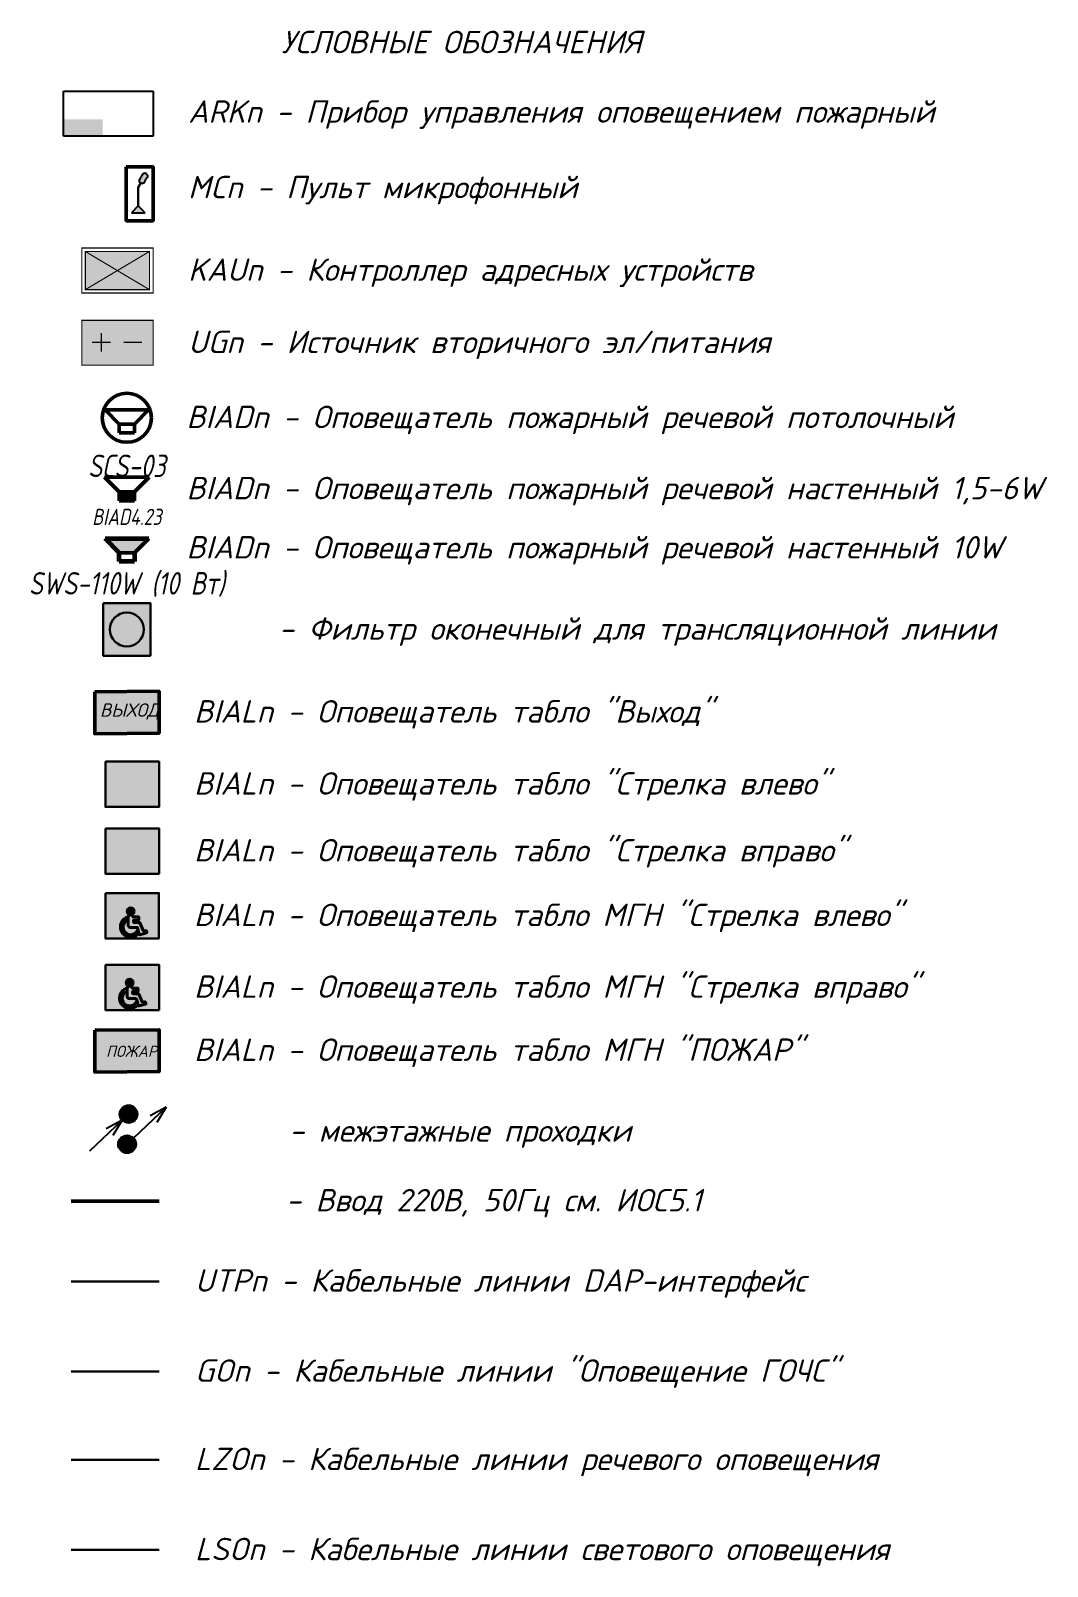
# Model space of a CAD drawing. Extents: x -36024 to 901374, y -269512 to -2349.
# Drawn here: x 72729 to 84058, y -37242 to -20119 of the extents above; entities that cross this region are included whole.
import ezdxf
from ezdxf.enums import TextEntityAlignment as Align

# ---------------------------------------------------------------- set-up
doc = ezdxf.new("R2010")
doc.units = 0
doc.header["$LTSCALE"] = 100
doc.set_wipeout_variables(frame=1)
doc.linetypes.add('ACAD_ISO02W100', pattern=[15, 12, -3])
doc.linetypes.add('CONTI', pattern=[0])
doc.layers.get('Defpoints').update_dxf_attribs({"color": 42})
for name, color, linetype, lineweight in [('1 BSN__тонкая  текст - 015', 250, 'Continuous', 15), ('1 тонкая  текст - 02', 5, 'Continuous', 20), ('_СОУЭ Оповещение_речевое', 7, 'Continuous', 30), ('BSN__тонкая  текст - 02', 5, 'Continuous', 20), ('cc_ПС', 6, 'пс  -V-V-V-V-V-V-V-', 30), ('gss_пр_оборудование', 1, 'Continuous', 50), ('АП_АСУ_ОсновнаяТолстая', 7, 'Continuous', 30), ('АР_Штриховка_Стималит', 5, 'Continuous', 0), ('НО Оповещатели Речь', 5, 'Continuous', 50), ('Радио', 5, 'Continuous', 30), ('СС_Схема', 7, 'Continuous', 30)]:
    doc.layers.add(name, color=color, linetype=linetype, lineweight=lineweight)
for name, color, linetype in [('_1', 7, 'Continuous'), ('_СОУЭ Оповещение_световое', 1, 'Continuous'), ('ODG - Проводка', 3, 'Continuous'), ('Пс', 1, 'Continuous')]:
    doc.layers.add(name, color=color, linetype=linetype)
doc.styles.add('ISOCPEUR', font='isocpeui.ttf', dxfattribs={"height": 250})
doc.styles.add('OlympDesign', font='isocpeui.ttf', dxfattribs={"height": 250})
doc.styles.get("Standard").update_dxf_attribs({"font": 'arial.ttf'})
doc.linetypes.add('пс  -V-V-V-V-V-V-V-', pattern='A,20,-0.2,["V",Standard,S=3,R=0,X=1,Y=-1.5],-5', length=25.2)

# ---------------------------------------------------------------- blocks, each defined once
blk = doc.blocks.new('*U92')
at = {"layer": 'Пс'}
blk.add_hatch(color=0, dxfattribs=at).paths.add_polyline_path([(-0.4, -0.0500000000000001), (-0.04999999999999995, -0.0500000000000001), (-0.04999999999999995, -0.2000000000000001), (-0.4, -0.2000000000000001)])
at = {"layer": 'Пс', "color": 0}
for p, q in [((-0.4, 0.1999999999999999), (0.4000000000000001, 0.1999999999999999)), ((-0.4, -0.2000000000000001), (-0.4, 0.1999999999999999)), ((0.4000000000000001, 0.1999999999999999), (0.4000000000000001, -0.2000000000000001)), ((0.4000000000000001, -0.2000000000000001), (-0.4, -0.2000000000000001))]:
    blk.add_line(p, q, dxfattribs=at)
at = {"layer": 'Пс', "color": 0, "style": 'OlympDesign', "flags": 12}
blk.add_attdef('N', text='', height=0.306, dxfattribs=at).set_placement((5.551115123125783e-17, 0.3758592346001693), align=Align.MIDDLE_CENTER)
at = {"layer": 'Пс', "color": 0, "lineweight": 9, "style": 'OlympDesign'}
for tag, p in [('ПОЗ', (-0.6069486871114129, -0.6321782375651113)), ('ТИП', (-0.6069486871114131, -0.9882782388089262)), ('МАРКА', (-0.6069486871114131, -1.342870953519799)), ('ПРОИЗВОДИТЕЛЬ', (-0.6069486871114131, -1.690712669794213)), ('ПОТРЕБЛЕНИЕ', (-0.6069486871114134, -2.128494780776755))]:
    blk.add_attdef(tag, p, '', height=0.25, dxfattribs=at)
blk = doc.blocks.new('13 микрофон')
h = blk.add_hatch(color=256)
h.dxf.hatch_style = 1
edge = h.paths.add_edge_path()
edge.add_spline(control_points=[(-86.60254037840059, 50), (-101.0266740125371, 23.10919382411521), (-131.9414806840941, -18.1097668435541), (-104.7631262655486, -55.09394922631327), (-93.30127018917119, -61.6025403784588)], knot_values=[0, 1.1326051208016e-11, 1.1326051208016e-11, 1.1326051208016e-11, 84.57992730062797, 123.2232972718027, 123.2232972718027, 123.2232972718027, 123.2232972718027], degree=3, periodic=0)
edge.add_line((-93.30127018917119, -61.6025403784588), (-92.75037016201532, -61.92060265742475))
edge.add_spline(control_points=[(-92.75037016201532, -61.92060265742475), (-81.4740700321272, -68.32407595973928), (-36.21320598979946, -73.08050090447068), (-16.07605445937952, -25.93706924276194), (5.820766091346741e-11, 0)], knot_values=[0.6216926105903665, 0.6216926105903665, 0.6216926105903665, 0.6216926105903665, 38.64336997117476, 123.2232972717914, 123.2232972717914, 123.2232972717914, 123.2232972718027], degree=3, periodic=0)
edge.add_spline(control_points=[(5.820766091346741e-11, 0), (14.42413363425294, 26.89080617582658), (45.33894030575175, 68.1097668435541), (18.16058588726446, 105.0939492263133), (6.698729810828809, 111.6025403784588)], knot_values=[0, 1.1326051208016e-11, 1.1326051208016e-11, 1.1326051208016e-11, 84.57992730062797, 123.2232972718027, 123.2232972718027, 123.2232972718027, 123.2232972718027], degree=3, periodic=0)
edge.add_spline(control_points=[(6.698729810828809, 111.6025403784588), (-4.668803507927805, 118.274503339082), (-50.28722219885094, 123.3195575071732), (-70.52648591890465, 75.93706924270373), (-86.60254037840059, 50)], knot_values=[0, 0, 0, 0, 38.64336997117476, 123.2232972717914, 123.2232972717914, 123.2232972717914, 123.2232972718027], degree=3, periodic=0)
h.paths.add_polyline_path([(-139.3940725032589, -489.0964919326943), (-264.3940725032589, -614.0964919326943), (-14.39407250325894, -614.0964919326943)])
at = {"lineweight": 30}
for p, q in [((-139.3940725032589, -142.7098649658728), (-92.7503701618989, -61.92060265748296)), ((-139.3940725032589, -489.0964919326943), (-139.3940725032589, -142.7098649658728))]:
    blk.add_line(p, q, dxfattribs=at)
for p, q in [((-93.30127018917119, -61.6025403784588), (-92.7503701618989, -61.92060265748296)), ((-139.3940725032589, -489.0964919326943), (-264.3940725032589, -614.0964919326943)), ((-14.39407250325894, -614.0964919326943), (-139.3940725032589, -489.0964919326943)), ((-264.3940725032589, -614.0964919326943), (-14.39407250325894, -614.0964919326943))]:
    blk.add_line(p, q)
at = {"lineweight": 50}
blk.add_lwpolyline([(-364.3940725032589, 235.9035080673057), (135.6059274967411, 235.9035080673057), (135.6059274967411, -764.0964919326943), (-364.3940725032589, -764.0964919326943)], close=True, dxfattribs=at)
for points in [[(-93.30127018917119, -61.6025403784588), (-104.7631262655486, -55.09394922631327), (-131.9414806840941, -18.1097668435541), (-101.0266740125371, 23.10919382411521), (-86.60254037840059, 50)], [(-93.30127018917119, -61.6025403784588), (-81.93373687041458, -68.274503339082), (-36.31531817943323, -73.31955750717316), (-16.07605445937952, -25.93706924276194), (5.820766091346741e-11, 0)], [(6.698729810828809, 111.6025403784588), (-4.668803507927805, 118.274503339082), (-50.28722219885094, 123.3195575071732), (-70.52648591890465, 75.93706924270373), (-86.60254037840059, 50)], [(6.698729810828809, 111.6025403784588), (18.16058588726446, 105.0939492263133), (45.33894030575175, 68.1097668435541), (14.42413363425294, 26.89080617582658), (5.820766091346741e-11, 0)]]:
    blk.add_open_spline(points, degree=3, knots=[0, 0, 0, 0, 38.64336997117476, 123.2232972717914, 123.2232972717914, 123.2232972717914, 123.2232972718027])
blk = doc.blocks.new('MDL')
at = {"layer": 'АР_Штриховка_Стималит', "true_color": 0xe3e3e3}
h = blk.add_hatch(color=254, dxfattribs=at)
h.dxf.hatch_style = 1
h.paths.add_polyline_path([(137700.7790523173, 401152.6382357341), (137700.7790523173, 401148.3746255544), (137704.3575540328, 401150.5064306442)])
h.paths.add_polyline_path([(137707.9360557483, 401152.6382357341), (137700.7790523173, 401152.6382357341), (137704.3575540328, 401150.5064306442)])
h.paths.add_polyline_path([(137707.9360557483, 401152.6382357341), (137704.3575540328, 401150.5064306443), (137707.9360557483, 401148.3746255544)])
h.paths.add_polyline_path([(137704.3575540328, 401150.5064306442), (137700.7790523173, 401148.3746255544), (137707.9360557483, 401148.3746255544)])
at = {"layer": '_СОУЭ Оповещение_световое', "color": 1, "ltscale": 100, "const_width": 0.125, "elevation": -0.00250876631890656}
for points in [[(137708.3377265186, 401153.0185527578), (137700.3982136199, 401153.0185527578), (137700.3982136199, 401148.0039867454), (137708.3377265186, 401148.0039867454)], [(137707.9360557483, 401152.6382357341), (137700.7790523173, 401152.6382357341), (137700.7790523173, 401148.3746255544), (137707.9360557483, 401148.3746255544)]]:
    blk.add_lwpolyline(points, close=True, dxfattribs=at)
for points in [[(137707.9360557483, 401152.6382357341), (137700.7790523173, 401148.3746255544)], [(137700.7790523173, 401152.6382357341), (137707.9360557483, 401148.3746255544)]]:
    blk.add_lwpolyline(points, dxfattribs=at)
blk = doc.blocks.new('БП1')
at = {"ltscale": 0.01, "true_color": 0xe3e3e3}
h = blk.add_hatch(color=254, dxfattribs=at)
h.dxf.hatch_style = 1
h.paths.add_polyline_path([(-11668.50352331102, -30194.50509414471), (-11668.50352331102, -30189.49052813228), (-11676.4430362097, -30189.49052813228), (-11676.4430362097, -30194.50509414471)])
at = {"layer": '1 тонкая  текст - 02', "color": 1, "ltscale": 100, "const_width": 0.125, "elevation": 0.00250876631890656}
blk.add_lwpolyline([(-11676.4430362097, -30189.49052813228), (-11668.50352331102, -30189.49052813228), (-11668.50352331102, -30194.50509414471), (-11676.4430362097, -30194.50509414471)], close=True, dxfattribs=at)
for points in [[(-11674.27904669675, -30192.99089128848), (-11674.27904669675, -30190.92069957031)], [(-11675.321126004, -30191.9557954294), (-11673.25093428583, -30191.9557954294)], [(-11671.80180013589, -30191.9557954294), (-11669.73160841784, -30191.9557954294)]]:
    blk.add_lwpolyline(points, dxfattribs=at)
blk = doc.blocks.new('*U75')
at = {"layer": 'НО Оповещатели Речь', "color": 5}
for p, q in [((-84.11061399333221, -183.6775456228411), (-241.8789633399304, -25.90919627624362)), ((-241.8789633399304, -25.90919627624362), (241.8789633399281, -25.90919627624362)), ((84.11061399332971, -183.6775456228411), (241.8789633399281, -25.90919627624362)), ((-84.11061399333221, -183.6775456228411), (84.11061399332971, -183.6775456228411)), ((-84.11061399333221, -280.8001168843393), (-84.11061399333221, -183.6775456228411)), ((84.11061399332971, -280.8001168843393), (-84.11061399333221, -280.8001168843393)), ((84.11061399332971, -280.8001168843393), (84.11061399332971, -183.6775456228411))]:
    blk.add_line(p, q, dxfattribs=at)
blk.add_circle((0, -113.686630091956), 273.4003991557384, dxfattribs=at)
at = {"layer": 'Defpoints', "lineweight": 50, "ltscale": 100, "style": 'OlympDesign', "width": 0.8}
blk.add_text('SСS-03', height=250, dxfattribs=at).set_placement((0, -649.0888918360579), align=Align.MIDDLE_CENTER)
blk = doc.blocks.new('*U74')
at = {"layer": 'Defpoints', "lineweight": 50, "ltscale": 100, "style": 'OlympDesign', "width": 0.8}
blk.add_text('BIAD4.23', height=250, dxfattribs=at).set_placement((0, -250), align=Align.MIDDLE_CENTER)
at = {"color": 5}
blk.add_wipeout([(-347.55933783689966, 366.25640512065877), (347.5593378368999, 366.25640512065866), (120.85974282721298, 139.55681011097175), (120.85974282721295, -1.1368683772161603e-13), (-120.8597428272129, 0), (-120.85974282721287, 139.55681011097187)], dxfattribs=at).dxf.layer = 'НО Оповещатели Речь'
at = {"layer": 'НО Оповещатели Речь'}
h = blk.add_hatch(color=5, dxfattribs=at)
h.dxf.hatch_style = 1
h.set_gradient(color1=(0, 0, 255), color2=(0, 0, 255), tint=1)
h.paths.add_polyline_path([(-120.8597428272944, 0), (120.8597428272944, 0), (120.8597428272944, 139.556810110982), (-120.8597428271314, 139.556810110982)])
at = {"layer": 'НО Оповещатели Речь', "color": 5}
for p, q in [((-120.8597428271314, 139.556810110982), (-347.5593378368998, 366.256405120669)), ((-347.5593378368998, 366.256405120669), (347.5593378368998, 366.256405120669)), ((120.8597428272944, 139.556810110982), (347.5593378368998, 366.256405120669)), ((120.8597428272944, 139.556810110982), (-120.8597428271314, 139.556810110982)), ((-120.8597428271314, 139.556810110982), (-120.8597428272944, 0)), ((-120.8597428272944, 0), (120.8597428272944, 0)), ((120.8597428272944, 0), (120.8597428272944, 139.556810110982))]:
    blk.add_line(p, q, dxfattribs=at)
blk = doc.blocks.new('*U98')
at = {"layer": 'НО Оповещатели Речь'}
h = blk.add_hatch(color=5, dxfattribs=at)
h.dxf.hatch_style = 1
h.set_gradient(color1=(0, 0, 255), color2=(0, 0, 255), rotation=351.7350546164887, tint=1)
h.paths.add_polyline_path([(243.2915364858345, 256.379483584431), (-243.2915364858345, 256.379483584431), (-84.6018199789687, 97.68976707768161), (84.60181997908512, 97.68976707768161)])
at = {"linetype": 'CONTI', "lineweight": 60}
for p, q in [((-243.2915364860673, 256.3794835845469), (243.2915364856017, 256.3794835845469)), ((-84.60181997925972, 97.68976707779751), (-243.2915364860673, 256.3794835845469)), ((-84.60181997925972, 1.159037310571875e-10), (-84.60181997925972, 97.68976707779751)), ((84.60181997879411, 1.159037310571875e-10), (-84.60181997925972, 1.159037310571875e-10)), ((84.60181997879411, 97.68976707779751), (84.60181997879411, 1.159037310571875e-10))]:
    blk.add_line(p, q, dxfattribs=at)
at = {"layer": 'НО Оповещатели Речь', "color": 5}
for p, q in [((-84.60181997920151, 97.6897670776811), (-243.2915364860673, 256.3794835844305)), ((-243.2915364860673, 256.3794835844305), (243.2915364856017, 256.3794835844305)), ((243.2915364856017, 256.3794835845469), (84.60181997879411, 97.68976707779751)), ((84.60181997885232, 97.6897670776811), (243.2915364856017, 256.3794835844305)), ((84.60181997885232, 97.6897670776811), (-84.60181997920151, 97.6897670776811)), ((-84.60181997920151, 97.6897670776811), (-84.60181997931792, -5.115907697472721e-13)), ((84.60181997885232, -5.115907697472721e-13), (84.60181997885232, 97.6897670776811)), ((-84.60181997931792, -5.115907697472721e-13), (84.60181997885232, -5.115907697472721e-13))]:
    blk.add_line(p, q, dxfattribs=at)
at = {"layer": 'Defpoints', "color": 7, "lineweight": 50, "ltscale": 100, "style": 'OlympDesign', "width": 0.8}
blk.add_text('SWS-110W (10 Вт)', height=250, dxfattribs=at).set_placement((0, -243.6486654222244), align=Align.MIDDLE_CENTER)
blk = doc.blocks.new('SFT-2300-М')
at = {"true_color": 0xffffff}
h = blk.add_hatch(color=7, dxfattribs=at)
h.dxf.hatch_style = 1
h.paths.add_polyline_path([(249.9948516603443, 292.1474386110724), (-274.4008910455049, 292.1474386110724), (-274.4008910455049, -295.3562660121392), (249.9948516603443, -295.3562660121392)])
at = {"layer": '_1', "lineweight": 30}
h = blk.add_hatch(color=5, dxfattribs=at)
h.dxf.hatch_style = 1
h.paths.add_polyline_path([(177.1520577436953, -1.604413700533428, 1), (-201.5580971288558, -1.604413700533428, 1)])
at = {"color": 5, "lineweight": 30}
blk.add_lwpolyline([(-274.4008910455049, 292.1474386110724), (249.9948516603443, 292.1474386110724), (249.9948516603443, -295.3562660121393), (-274.4008910455049, -295.3562660121393)], close=True, dxfattribs=at)
blk.add_circle((-12.20301969258026, -1.604413700533428), 189.3550774362755, dxfattribs=at)
blk = doc.blocks.new('*U85')
at = {"linetype": 'Continuous', "lineweight": 20, "true_color": 0xffffff}
h = blk.add_hatch(color=7, dxfattribs=at)
h.dxf.hatch_style = 1
h.paths.add_polyline_path([(-15.19782615354063, 709.2756491896434), (-15.19782615354052, -223.4452969434496), (1418.350897808559, -210.2429812329865), (1418.350897808559, 722.4779649001066)])
at = {"color": 1, "linetype": 'Continuous', "lineweight": 50}
blk.add_lwpolyline([(-15.19782615354052, 709.2756491896434), (1418.350897808559, 722.4779649001066), (1418.350897808559, -210.2429812329865), (-15.19782615354052, -223.4452969434496)], close=True, dxfattribs=at)
at = {"color": 1, "linetype": 'Continuous', "lineweight": 30, "insert": (100.4119664109021, 454.7434268629731), "char_height": 300, "attachment_point": 1, "style": 'OlympDesign'}
blk.add_mtext_dynamic_manual_height_columns('ВЫХОД', width=642.4938322745729, gutter_width=25, heights=[0], dxfattribs=at)
at = {"style": 'OlympDesign'}
blk.add_attdef('НУМЕРАЦИЯ', (630.6518848883284, 904.2422611117881), '', height=500, dxfattribs=at)
at = {"color": 6, "lineweight": 20, "style": 'OlympDesign', "flags": 1}
for tag, p in [('ПОМЕЩЕНИЕ', (1644.705940218919, -43.09358822065406)), ('ИД', (2550.387777871743, -399.9893409157667))]:
    blk.add_attdef(tag, p, '', height=250, dxfattribs=at)
blk = doc.blocks.new('*U94')
at = {"linetype": 'Continuous', "lineweight": 20, "true_color": 0xffffff}
h = blk.add_hatch(color=7, dxfattribs=at)
h.dxf.hatch_style = 1
h.paths.add_polyline_path([(200.4170281778206, -972.15440694461), (200.4170281778206, 39.35164521857223), (-993.6681537185214, 39.35164521857223), (-993.6681537185214, -972.15440694461)])
at = {"color": 1, "linetype": 'Continuous', "lineweight": 30}
blk.add_lwpolyline([(-993.6681537185214, 39.35164521857223), (200.4170281778206, 39.35164521857223), (200.4170281778206, -972.15440694461), (-993.6681537185214, -972.15440694461)], close=True, dxfattribs=at)
blk.add_lwpolyline([(-887.186182212201, -443.9843773342291, 0, 243.7710737782181, 0), (-399.6440346557647, -443.9843773342291, 0, 0, 0), (126.5914175594808, -443.9843773342291, 0, 0, 0)], format="xyseb", dxfattribs=at)
at = {"style": 'OlympDesign'}
blk.add_attdef('НУМЕРАЦИЯ', (-1495.063818983414, 610.6473080512296), '', height=500, dxfattribs=at)
at = {"color": 6, "lineweight": 20, "style": 'OlympDesign', "flags": 1}
for tag, p in [('ПОМЕЩЕНИЕ', (1644.705940218919, -43.09358822065406)), ('ИД', (2550.387777871743, -399.9893409157667))]:
    blk.add_attdef(tag, p, '', height=250, dxfattribs=at)
at = {"color": 2, "linetype": 'Continuous', "lineweight": 30, "style": 'OlympDesign', "width": 0.8, "flags": 1}
blk.add_attdef('ID', (2009.733958638244, -410.7006026413219), '', height=250, dxfattribs=at)
blk = doc.blocks.new('*U93')
at = {"linetype": 'Continuous', "lineweight": 20, "true_color": 0xffffff}
h = blk.add_hatch(color=7, dxfattribs=at)
h.dxf.hatch_style = 1
h.paths.add_polyline_path([(200.4170281778206, -972.15440694461), (200.4170281778206, 39.35164521857223), (-993.6681537185214, 39.35164521857223), (-993.6681537185214, -972.15440694461)])
at = {"color": 1, "linetype": 'Continuous', "lineweight": 30}
blk.add_lwpolyline([(-991.7781294105225, 39.88381738198223), (202.3070524858194, 39.88381738198223), (202.3070524858194, -971.6222347812), (-991.7781294105225, -971.6222347812)], close=True, dxfattribs=at)
blk.add_lwpolyline([(123.6932782626827, -447.7462025381974, 0, 243.7710737782181, 0), (-363.8488692937535, -447.7462025381974, 0, 0, 0), (-890.084321508999, -447.7462025381974, 0, 0, 0)], format="xyseb", dxfattribs=at)
at = {"style": 'OlympDesign'}
blk.add_attdef('НУМЕРАЦИЯ', (-1495.063818983414, 610.6473080512296), '', height=500, dxfattribs=at)
at = {"color": 6, "lineweight": 20, "style": 'OlympDesign', "flags": 1}
for tag, p in [('ПОМЕЩЕНИЕ', (1644.705940218919, -43.09358822065406)), ('ИД', (2550.387777871743, -399.9893409157667))]:
    blk.add_attdef(tag, p, '', height=250, dxfattribs=at)
at = {"color": 2, "linetype": 'Continuous', "lineweight": 30, "style": 'OlympDesign', "width": 0.8, "flags": 1}
blk.add_attdef('ID', (2009.733958638244, -410.7006026413219), '', height=250, dxfattribs=at)
blk = doc.blocks.new('инв')
at = {"lineweight": 40}
h = blk.add_hatch(color=1, dxfattribs=at)
h.dxf.hatch_style = 1
h.paths.add_polyline_path([(8831.793207627918, 12687.39121291529, 1), (5733.753467679686, 12687.39121291529, 1)])
h = blk.add_hatch(color=1)
h.dxf.hatch_style = 1
h.paths.add_polyline_path([(6132.58678450618, 8818.03403762064), (6132.58678450618, 10260.05809381376, 1.38053475844456), (11042.44247291973, 2880.925459603015), (10525.46974017594, 4609.704575191536, -1.599852548794829)])
h = blk.add_hatch(color=1)
h.dxf.hatch_style = 1
h.paths.add_polyline_path([(8535.965866305829, 8036.768388813816), (8535.965866305829, 8504.012599784171, -0.4142135623730951), (8835.965866305829, 8804.012599784171), (10680.42523130817, 8804.012599784171, 0.4142135623730951), (10980.42523130817, 9104.012599784171), (10980.42523130817, 9899.639013513679, 0.4142135623730951), (10680.42523130817, 10199.63901351368), (8351.090055345056, 10199.63901351368), (8351.090055345056, 10375.39496486428, 0.2104231403028897), (8253.64359590933, 10596.69128929123), (7621.004301834889, 11175.74893630228, -0.1193763045703605), (6891.843581213579, 11188.51280453648), (6891.843581213579, 11000.07140223984), (6274.187496130642, 10616.05898723714, 0.2592216225556414), (6132.58678450618, 10361.28523379671), (6132.58678450618, 6421.407533100652, 0.1634911022363909), (6193.440561625155, 6240.274752848866), (6617.724236530235, 5680.100950279295, 0.234820370216958), (6856.870459411291, 5561.233730531054), (10017.51048710506, 5561.233730531054, -0.331450787198296), (10304.93426701713, 5347.184709240165), (11163.33980118817, 2476.639579510946, 0.4079498704389485), (11530.53498240313, 2273.390759578722), (14305.37584071834, 3038.788746368998, 0.4154126194418), (14514.47538499624, 3408.942709815266), (14382.56425052131, 3879.644794633231, 0.3896761341354592), (14037.40753707926, 4093.363180867967), (13151.08726064272, 3924.066050360719, -0.3554109541164532), (12817.73952381401, 4103.687893658606), (11385.89401734302, 7551.819096555638, 0.3031046639583813), (11108.83204837559, 7736.768388813816), (8835.965866305829, 7736.768388813816, -0.4142135623730951)])
at = {"color": 1, "lineweight": 40}
blk.add_lwpolyline([(6891.843581213579, 11194.94406767398), (6891.843581213579, 11000.07140223984), (6274.187496130668, 10616.05898723715, 0.2592216225556408), (6132.58678450618, 10361.28523379674), (6132.58678450618, 6421.407533100679, 0.1634911022363913), (6193.440561625139, 6240.274752848887), (6617.724236530215, 5680.10095027932, 0.2348203702169565), (6856.870459411257, 5561.233730531054), (10017.51048710508, 5561.233730531054, -0.3314507871982961), (10304.93426701714, 5347.184709240148), (11163.33980118817, 2476.639579510946, 0.4079498704389443), (11530.53498240312, 2273.39075957872), (14305.37584071836, 3038.788746369002, 0.4154126194417878), (14514.47538499624, 3408.94270981527), (14382.56425052133, 3879.644794633194, 0.3896761341354915), (14037.40753707926, 4093.363180867967), (13151.08726064275, 3924.066050360725, -0.3554109541164517), (12817.73952381402, 4103.687893658574), (11385.89401734302, 7551.819096555631, 0.3031046639583833), (11108.83204837559, 7736.768388813816), (8835.965866305829, 7736.768388813816, -0.414213562373095), (8535.965866305829, 8036.768388813816), (8535.965866305829, 8504.012599784171, -0.414213562373095), (8835.965866305829, 8804.012599784171), (10680.42523130817, 8804.012599784171, 0.414213562373095), (10980.42523130817, 9104.012599784171), (10980.42523130817, 9899.639013513679, 0.414213562373095), (10680.42523130817, 10199.63901351368), (8351.090055345056, 10199.63901351368), (8351.090055345056, 10375.39496486429, 0.2104231403028947), (8253.643595909314, 10596.69128929124), (7617.333593276759, 11179.1087526786)], format="xyb", dxfattribs=at)
blk.add_circle((7282.773337653802, 12687.39121291529), 1549.019869974116, dxfattribs=at)
for centre, radius, start, end in [((7377.008929506839, 5765.057237484947), 4664.077526517415, 105.4745262358031, 321.8027030457036), ((7303.463690245488, 5643.329281220667), 3383.740979847935, 110.2447017824367, 342.21367581397)]:
    blk.add_arc(centre, radius, start, end, dxfattribs=at)
blk = doc.blocks.new('*U95')
at = {"linetype": 'Continuous', "lineweight": 20, "true_color": 0xffffff}
h = blk.add_hatch(color=7, dxfattribs=at)
h.dxf.hatch_style = 1
h.paths.add_polyline_path([(200.4170281778206, -972.15440694461), (200.4170281778206, 39.35164521857223), (-993.6681537185214, 39.35164521857223), (-993.6681537185214, -972.15440694461)])
at = {"color": 1, "linetype": 'Continuous', "lineweight": 30}
blk.add_lwpolyline([(-993.6681537185214, 39.35164521857223), (200.4170281778206, 39.35164521857223), (200.4170281778206, -972.15440694461), (-993.6681537185214, -972.15440694461)], close=True, dxfattribs=at)
blk.add_lwpolyline([(-900.6173458252742, -135.4599492754933, 0, 243.7710737782181, 0), (-413.075198268838, -135.4599492754933, 0, 0, 0), (113.1602539464075, -135.4599492754933, 0, 0, 0)], format="xyseb", dxfattribs=at)
at = {"xscale": 0.05, "yscale": 0.05, "zscale": 0.05}
blk.add_blockref('инв', (-794.4983408360235, -1003.001528079777), dxfattribs=at)
at = {"style": 'OlympDesign'}
blk.add_attdef('НУМЕРАЦИЯ', (-1495.063818983414, 610.6473080512296), '', height=500, dxfattribs=at)
at = {"color": 6, "lineweight": 20, "style": 'OlympDesign', "flags": 1}
for tag, p in [('ПОМЕЩЕНИЕ', (1644.705940218919, -43.09358822065406)), ('ИД', (2550.387777871743, -399.9893409157667))]:
    blk.add_attdef(tag, p, '', height=250, dxfattribs=at)
at = {"color": 2, "linetype": 'Continuous', "lineweight": 30, "style": 'OlympDesign', "width": 0.8, "flags": 1}
blk.add_attdef('ID', (2009.733958638244, -410.7006026413219), '', height=250, dxfattribs=at)
blk = doc.blocks.new('*U96')
at = {"linetype": 'Continuous', "lineweight": 20, "true_color": 0xffffff}
h = blk.add_hatch(color=7, dxfattribs=at)
h.dxf.hatch_style = 1
h.paths.add_polyline_path([(200.4170281778206, -972.15440694461), (200.4170281778206, 39.35164521857223), (-993.6681537185214, 39.35164521857223), (-993.6681537185214, -972.15440694461)])
at = {"color": 1, "linetype": 'Continuous', "lineweight": 30}
blk.add_lwpolyline([(-991.7781294105225, 39.88381738198223), (202.3070524858194, 39.88381738198223), (202.3070524858194, -971.6222347812), (-991.7781294105225, -971.6222347812)], close=True, dxfattribs=at)
blk.add_lwpolyline([(92.75119504515897, -129.6234373498155, 0, 243.7710737782181, 0), (-394.7909525112773, -129.6234373498155, 0, 0, 0), (-921.0264047265227, -129.6234373498155, 0, 0, 0)], format="xyseb", dxfattribs=at)
at = {"xscale": 0.05, "yscale": 0.05, "zscale": 0.05}
blk.add_blockref('инв', (-814.8540264129365, -991.3032752008394), dxfattribs=at)
at = {"style": 'OlympDesign'}
blk.add_attdef('НУМЕРАЦИЯ', (-1495.063818983414, 610.6473080512296), '', height=500, dxfattribs=at)
at = {"color": 6, "lineweight": 20, "style": 'OlympDesign', "flags": 1}
for tag, p in [('ПОМЕЩЕНИЕ', (1644.705940218919, -43.09358822065406)), ('ИД', (2550.387777871743, -399.9893409157667))]:
    blk.add_attdef(tag, p, '', height=250, dxfattribs=at)
at = {"color": 2, "linetype": 'Continuous', "lineweight": 30, "style": 'OlympDesign', "width": 0.8, "flags": 1}
blk.add_attdef('ID', (2009.733958638244, -410.7006026413219), '', height=250, dxfattribs=at)
blk = doc.blocks.new('*U97')
at = {"linetype": 'Continuous', "lineweight": 20, "true_color": 0xffffff}
h = blk.add_hatch(color=7, dxfattribs=at)
h.dxf.hatch_style = 1
h.paths.add_polyline_path([(-15.19782615354063, 709.2756491896434), (-15.19782615354052, -223.4452969434496), (1418.350897808559, -210.2429812329865), (1418.350897808559, 722.4779649001066)])
at = {"color": 1, "linetype": 'Continuous', "lineweight": 50}
blk.add_lwpolyline([(-15.19782615354052, 709.2756491896434), (1418.350897808559, 722.4779649001066), (1418.350897808559, -210.2429812329865), (-15.19782615354052, -223.4452969434496)], close=True, dxfattribs=at)
at = {"color": 1, "linetype": 'Continuous', "lineweight": 30, "insert": (237.2023743389509, 364.9736881479475), "char_height": 250, "attachment_point": 1, "style": 'OlympDesign'}
blk.add_mtext_dynamic_manual_height_columns('ПОЖАР', width=642.4938322745729, gutter_width=25, heights=[0], dxfattribs=at)
at = {"style": 'OlympDesign'}
blk.add_attdef('НУМЕРАЦИЯ', (630.6518848883284, 904.2422611117881), '', height=500, dxfattribs=at)
at = {"color": 6, "lineweight": 20, "style": 'OlympDesign', "flags": 1}
for tag, p in [('ПОМЕЩЕНИЕ', (1644.705940218919, -43.09358822065406)), ('ИД', (2550.387777871743, -399.9893409157667))]:
    blk.add_attdef(tag, p, '', height=250, dxfattribs=at)
blk = doc.blocks.new('*U88')
at = {"layer": 'ODG - Проводка'}
h = blk.add_hatch(color=0, dxfattribs=at)
edge = h.paths.add_edge_path()
edge.add_arc((0, 0), 50, 0, 360)
at = {"layer": 'ODG - Проводка', "color": 0}
for points in [[(-212.1320343559637, -212.1320343559637), (0, 0)], [(-212.1320343559637, -212.1320343559637), (-162.1320343559637, -125.5294939775195)], [(-212.1320343559637, -212.1320343559637), (-125.5294939775195, -162.1320343559637)]]:
    blk.add_lwpolyline(points, dxfattribs=at)
blk.add_circle((0, 0), 50, dxfattribs=at)
blk = doc.blocks.new('*U90')
at = {"layer": 'ODG - Проводка'}
h = blk.add_hatch(color=0, dxfattribs=at)
edge = h.paths.add_edge_path()
edge.add_arc((0, 0), 50, 0, 360)
at = {"layer": 'ODG - Проводка', "color": 0}
for points in [[(0, 0), (212.1320343559637, 212.1320343559637)], [(35.35533905932971, 35.35533905932971), (85.35533905932971, 121.957879437774)], [(35.35533905932971, 35.35533905932971), (121.957879437774, 85.35533905932971)]]:
    blk.add_lwpolyline(points, dxfattribs=at)
blk.add_circle((0, 0), 50, dxfattribs=at)

msp = doc.modelspace()

# ---------------------------------------------------------------- linework, layer by layer
at = {"color": 3, "lineweight": 30}
msp.add_line((73181.09139829407, -34065.3986086677), (74158.5451088501, -34065.3986086677), dxfattribs=at)
at = {"color": 67, "lineweight": 30, "true_color": 0x727430}
msp.add_line((73181.09139829407, -35069.56527533437), (74158.5451088501, -35069.56527533437), dxfattribs=at)
at = {"color": 5, "lineweight": 30}
msp.add_line((73181.09139829401, -36054.98194200102), (74158.54510885016, -36054.98194200102), dxfattribs=at)
at = {"layer": 'cc_ПС', "color": 1, "linetype": 'ACAD_ISO02W100', "lineweight": 30, "ltscale": 30}
msp.add_line((73181.09139829401, -37059.1486086677), (74158.54510885016, -37059.1486086677), dxfattribs=at)
at = {"layer": 'gss_пр_оборудование', "color": 18, "true_color": 0x000000}
msp.add_line((73181.09139829407, -33169.56527533437), (74158.5451088501, -33169.56527533437), dxfattribs=at)

# ---------------------------------------------------------------- block references
at = {"color": 1, "linetype": 'Continuous', "lineweight": 5, "xscale": 1249.999999999968, "yscale": 1249.999999999968, "zscale": 1249.999999999968}
msp.add_blockref('*U92', (73592.68197872212, -21044.0443505641), dxfattribs=at)
at = {"linetype": 'CONTI', "lineweight": 60, "xscale": 0.6, "yscale": 0.6, "zscale": 0.6}
msp.add_blockref('13 микрофон', (74011.31842222405, -21780.23674406943), dxfattribs=at)
msp.add_blockref('SFT-2300-М', (73812.36094755215, -26793.9886395254))
at = {"layer": '1 BSN__тонкая  текст - 015', "color": 54, "xscale": 100, "yscale": 100, "zscale": 100}
msp.add_blockref('БП1', (1240943.034309823, 2995600.87628394, -0.250876631890656), dxfattribs=at)
at = {"layer": '_СОУЭ Оповещение_речевое', "color": 4, "lineweight": 50}
for name, p in [('*U75', (73800.15792785957, -24321.9887937769)), ('*U98', (73800.15792785981, -26037.64186016712))]:
    msp.add_blockref(name, p, dxfattribs=at)
at = {"layer": '_СОУЭ Оповещение_световое', "color": 4, "xscale": 0.5, "yscale": 0.5, "zscale": 0.5}
for name, p in [('*U85', (73449.36965994582, -27846.93964499998)), ('*U94', (74058.33659476119, -28289.246873661)), ('*U93', (74057.39158260719, -29034.87920563814)), ('*U95', (74057.39158260719, -29755.02770193067)), ('*U96', (74057.39158260719, -30555.02770193067)), ('*U97', (73449.36965994582, -31619.95758986162))]:
    msp.add_blockref(name, p, dxfattribs=at)
at = {"layer": 'BSN__тонкая  текст - 02', "color": 253, "xscale": 100, "yscale": 100, "zscale": 100}
msp.add_blockref('MDL', (-13696741.09067314, -40137844.56255942, 0.250876631890656), dxfattribs=at)
at = {"layer": 'Радио', "xscale": 2, "yscale": 2, "zscale": 2, "rotation": 178.7329526101915}
for name, p in [('*U90', (73818.91296412253, -32199.55191441631)), ('*U88', (73803.09939870115, -32536.39011122618))]:
    msp.add_blockref(name, p, dxfattribs=at)

# ---------------------------------------------------------------- texts
at = {"layer": 'АП_АСУ_ОсновнаяТолстая', "char_height": 250, "attachment_point": 1, "style": 'ISOCPEUR'}
for s, width, insert in [('{\\C256;\\c0;ARKn\\C0; - }Прибор управления оповещением пожарный', 8486.033550188178, (74483.11102174716, -20895.74034252398)), ('MCn{\\C0; -} Пульт микрофонный', 8486.033550188178, (74483.11102174716, -21737.98486782033)), ('{\\C0;KAUn -} Контроллер адресных устройств', 8486.033550188178, (74483.11102174623, -22658.70268896966)), ('{\\C0;UGn -} Источник вторичного эл/питания', 8486.033550188178, (74483.1110217453, -23464.17193461877)), ('{\\C0;BIADn -} Оповещатель пожарный речевой{\\C0; потолочный}', 8943.476576322922, (74463.98737003944, -24300.94252857807)), ('{\\C0;BIADn -} Оповещатель пожарный речевой настенный 1,5-6W', 9929.895715692313, (74463.98737003944, -25094.20904815567)), ('{\\C0;BIADn -} Оповещатель пожарный речевой настенный 10W', 10053.20056501194, (74463.9873700395, -25754.5633033321)), ('{\\C0; -} Фильтр оконечный для трансляционной линии', 8943.476576322922, (75333.54856138314, -26660.86015793515)), ('{\\C0;BIALn -} Оповещатель табло "Выход"', 8486.033550188178, (74548.97415187422, -27584.14800379241)), ('{\\C0;BIALn -} Оповещатель табло "Стрелка влево" ', 8486.033550188178, (74548.97415187422, -28387.71466880172)), ('{\\C0;BIALn -} Оповещатель табло "Стрелка вправо"', 8486.033550188178, (74548.97415187422, -29133.08091469715)), ('{\\C0;BIALn -} Оповещатель табло МГН "Стрелка влево" ', 8486.033550188178, (74548.02913972022, -29853.49549707139)), ('{\\C0;BIALn -} Оповещатель табло МГН "Стрелка вправо" ', 8745.764349507866, (74548.97415187422, -30653.22941098968)), ('{\\C0;BIALn -} Оповещатель табло МГН "ПОЖАР"', 8745.764349507866, (74548.97415187422, -31357.16594865405)), ('{\\C0;-} межэтажные проходки', 8745.764349507866, (75607.62134737129, -32258.03991705763)), ('{\\C0; -} {\\C0;Ввод 220В, 50Гц см. ИОС5.1}', 8943.476576322922, (75412.71216208971, -33034.83238004358)), ('{\\C0;UTPn} - Кабельные линии DAP-интерфейс', 8943.476576322922, (74558.88479129242, -33930.6657133769)), ('{\\C0;GOn} - Кабельные линии "Оповещение ГОЧС"', 8943.476576322922, (74558.88479129242, -34934.83238004358)), ('{\\C0;LZOn} - Кабельные линии речевого оповещения', 8943.476576322922, (74558.88479129248, -35920.24904671023)), ('{\\C0;LSOn} - Кабельные линии светового оповещения', 8943.476576322922, (74558.88479129248, -36924.4157133769))]:
    msp.add_mtext_dynamic_manual_height_columns(s, width=width, gutter_width=125000, heights=[0], dxfattribs=dict(at, insert=insert))
at = {"layer": 'СС_Схема', "ltscale": 100, "insert": (80964.17666489328, -20245.78729241653), "char_height": 250, "attachment_point": 5, "style": 'ISOCPEUR'}
msp.add_mtext_dynamic_manual_height_columns('\\pxql;УСЛОВНЫЕ ОБОЗНАЧЕНИЯ', width=10881.41373499519, gutter_width=12.5, heights=[0], dxfattribs=at)

# ---------------------------------------------------------------- next in the draw order: block references
at = {"layer": '_СОУЭ Оповещение_речевое', "color": 4, "lineweight": 50, "xscale": 0.71930163509888, "yscale": 0.71930163509888, "zscale": 0.71930163509888}
msp.add_blockref('*U74', (73800.15792785957, -25360.66635898082), dxfattribs=at)

doc.saveas('drawing.dxf')
